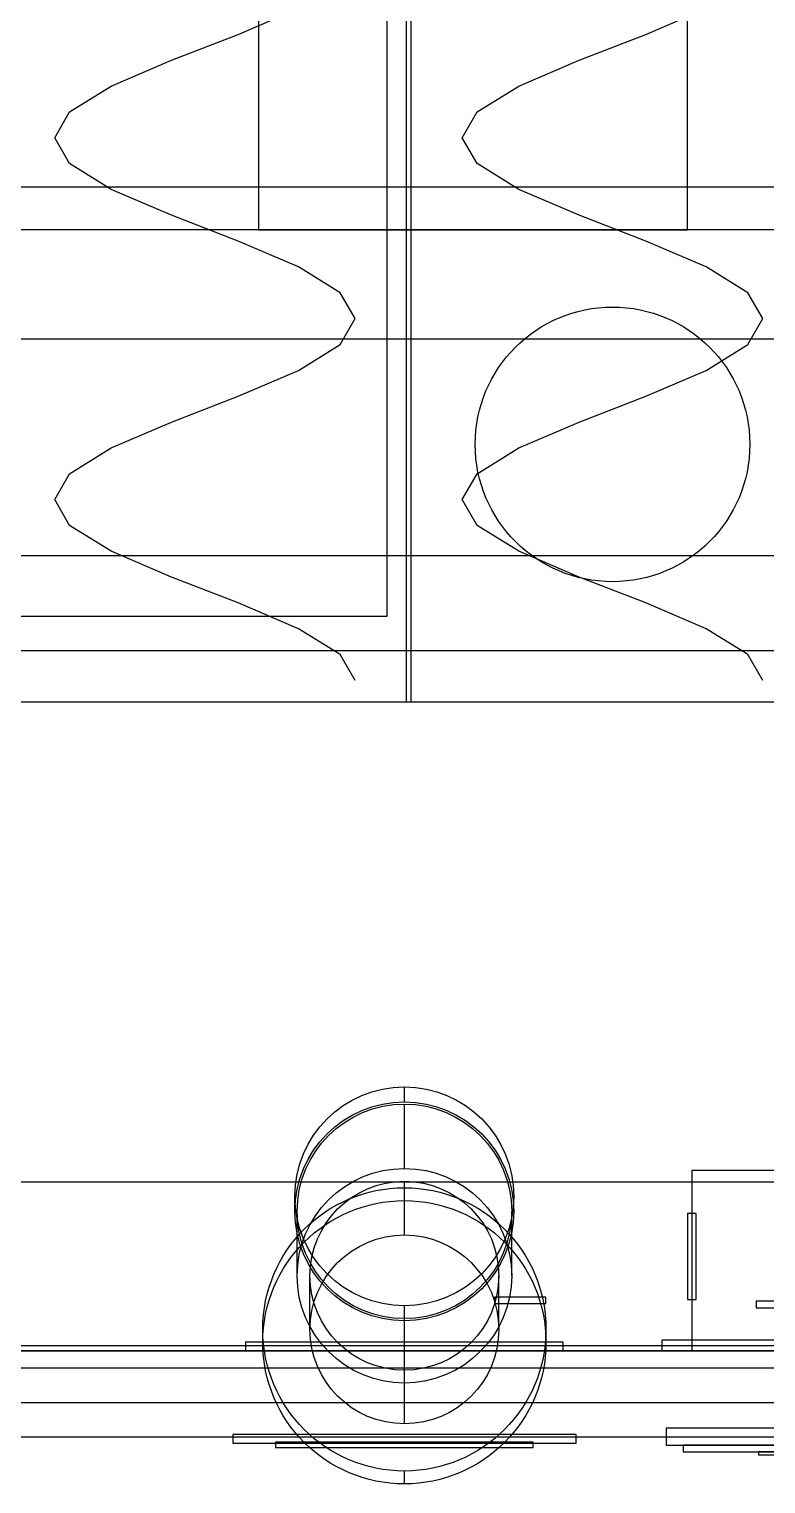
# Model space of a CAD drawing. Header units: metres. Extents: x -14 to 954, y -39 to 888.
# Drawn here: x 196.5 to 368.2, y -32.2 to 306.8 of the extents above; entities that cross this region are included whole.
import ezdxf

# ---------------------------------------------------------------- set-up
doc = ezdxf.new("R2010")
doc.units = ezdxf.units.M
for name, color, linetype in [('01_CHASIS_PTR_SOLDADO', 4, 'Continuous'), ('02_FORRO_EXTERIOR_LAMINA', 8, 'Continuous'), ('05_COMPRESOR_HERMETICO_BOWA', 3, 'Continuous'), ('07_CHAROLAS_Y_CANALES', 5, 'Continuous'), ('08_RESORTES_HELICOIDALES', 1, 'Continuous'), ('14_PUERTA_MARCO_ESTRUCTURAL', 4, 'Continuous'), ('14_VIDRIO_TEMPLADO_PANORAMICO', 8, 'Continuous'), ('15_ALTAVOZ_SPEAKER_POSTERIOR', 1, 'Continuous'), ('15_BEZEL_ALUMINIO_PANTALLA_10PULG', 7, 'Continuous'), ('15_GABINETE_POSTERIOR_CEREBRO', 6, 'Continuous'), ('15_PANTALLA_TOUCH_10PULG_SUPERIOR', 5, 'Continuous'), ('15_PCB_RASPBERRY_PI_Y_ESP32', 3, 'Continuous'), ('15_REJILLA_AUDIO_ALTAVOZ', 2, 'Continuous'), ('17_TOPPERS_COMIDA_CORRIDA_FITNESS', 1, 'Continuous'), ('18_BEBIDAS_AGUAS_REFRESCOS_CENTRO', 3, 'Continuous')]:
    doc.layers.add(name, color=color, linetype=linetype)

msp = doc.modelspace()

# ---------------------------------------------------------------- linework, layer by layer
at = {"layer": '01_CHASIS_PTR_SOLDADO'}
for p, q in [((250, 841.9), (250, 260)), ((250, 841.9, 38.1), (250, 260, 38.1)), ((350, 260), (350, 841.9)), ((350, 260, 38.1), (350, 841.9)), ((911.9, 260), (38.1, 260)), ((911.9, 260), (38.1, 260, 38.1)), ((911.9, 260, 434.6), (38.1, 260, 434.6)), ((911.9, 260, 434.6), (38.1, 260, 460)), ((250, 260), (350, 260)), ((250, 260, 38.1), (350, 260, 38.1)), ((250, 260), (250, 260, 38.1)), ((350, 260), (350, 260, 38.1)), ((38.1, 234.6), (911.9, 234.6)), ((38.1, 234.6, 38.1), (911.9, 234.6, 38.1)), ((38.1, 234.6, 434.6), (911.9, 234.6, 434.6)), ((38.1, 234.6, 460), (911.9, 234.6, 460)), ((911.9, 38.1), (38.1, 38.1)), ((911.9, 38.1), (38.1, 38.1, 38.1)), ((911.9, 38.1, 434.6), (38.1, 38.1, 434.6)), ((911.9, 38.1, 434.6), (38.1, 38.1, 460)), ((911.9, 38.1, 1791.9), (38.1, 38.1, 1791.9)), ((911.9, 38.1, 1791.9), (38.1, 38.1, 1830)), ((38.1, 0), (911.9, 0)), ((38.1, 0, 38.1), (911.9, 0, 38.1)), ((38.1, 0, 434.6), (911.9, 0, 434.6)), ((38.1, 0, 460), (911.9, 0, 460)), ((38.1, 0, 1791.9), (911.9, 0, 1791.9)), ((38.1, 0, 1830), (911.9, 0, 1830))]:
    msp.add_line(p, q, dxfattribs=at)
at = {"layer": '02_FORRO_EXTERIOR_LAMINA'}
for p, q in [((-1.21, -1.21, 1830), (951.21, -1.21, 1830)), ((-1.21, -1.21, 1831.21), (951.21, -1.21, 1831.21)), ((-1.21, -1.21, -1.21), (951.21, -1.21, -1.21)), ((-1.21, -1.21), (951.21, -1.21))]:
    msp.add_line(p, q, dxfattribs=at)
at = {"layer": '05_COMPRESOR_HERMETICO_BOWA'}
for p, q in [((80, 270, 38.1), (870, 270, 38.1)), ((80, 270, 44.1), (870, 270, 44.1))]:
    msp.add_line(p, q, dxfattribs=at)
at = {"layer": '07_CHAROLAS_Y_CANALES'}
for p, q in [((284.4, 800, 551.5), (284.4, 150, 551.5)), ((284.4, 800, 611.5), (284.4, 150, 611.5)), ((284.4, 800, 751.5), (284.4, 150, 751.5)), ((284.4, 800, 811.5), (284.4, 150, 811.5)), ((284.4, 800, 951.5), (284.4, 150, 951.5)), ((284.4, 800, 1011.5), (284.4, 150, 1011.5)), ((284.4, 800, 1151.5), (284.4, 150, 1151.5)), ((284.4, 800, 1211.5), (284.4, 150, 1211.5)), ((284.4, 800, 1351.5), (284.4, 150, 1351.5)), ((284.4, 800, 1411.5), (284.4, 150, 1411.5)), ((284.4, 800, 1551.5), (284.4, 150, 1551.5)), ((284.4, 800, 1611.5), (284.4, 150, 1611.5)), ((285.6, 150, 551.5), (285.6, 800, 551.5)), ((285.6, 150, 611.5), (285.6, 800, 551.5)), ((285.6, 150, 751.5), (285.6, 800, 751.5)), ((285.6, 150, 811.5), (285.6, 800, 751.5)), ((285.6, 150, 951.5), (285.6, 800, 951.5)), ((285.6, 150, 1011.5), (285.6, 800, 951.5)), ((285.6, 150, 1151.5), (285.6, 800, 1151.5)), ((285.6, 150, 1211.5), (285.6, 800, 1151.5)), ((285.6, 150, 1351.5), (285.6, 800, 1351.5)), ((285.6, 150, 1411.5), (285.6, 800, 1351.5)), ((285.6, 150, 1551.5), (285.6, 800, 1551.5)), ((285.6, 150, 1611.5), (285.6, 800, 1551.5)), ((950, 184, 530), (0, 184, 530)), ((950, 184, 530), (0, 184, 550)), ((950, 184, 730), (0, 184, 730)), ((950, 184, 730), (0, 184, 750)), ((950, 184, 930), (0, 184, 930)), ((950, 184, 930), (0, 184, 950)), ((950, 184, 1130), (0, 184, 1130)), ((950, 184, 1130), (0, 184, 1150)), ((950, 184, 1330), (0, 184, 1330)), ((950, 184, 1330), (0, 184, 1350)), ((950, 184, 1530), (0, 184, 1530)), ((950, 184, 1530), (0, 184, 1550)), ((0, 162, 530), (950, 162, 530)), ((0, 162, 550), (950, 162, 550)), ((0, 162, 730), (950, 162, 730)), ((0, 162, 750), (950, 162, 750)), ((0, 162, 930), (950, 162, 930)), ((0, 162, 950), (950, 162, 950)), ((0, 162, 1130), (950, 162, 1130)), ((0, 162, 1150), (950, 162, 1150)), ((0, 162, 1330), (950, 162, 1330)), ((0, 162, 1350), (950, 162, 1350)), ((0, 162, 1530), (950, 162, 1530)), ((0, 162, 1550), (950, 162, 1550)), ((0, 150, 550), (950, 150, 550)), ((0, 150, 551.5), (950, 150, 551.5)), ((0, 150, 750), (950, 150, 750)), ((0, 150, 751.5), (950, 150, 751.5)), ((0, 150, 950), (950, 150, 950)), ((0, 150, 951.5), (950, 150, 951.5)), ((0, 150, 1150), (950, 150, 1150)), ((0, 150, 1151.5), (950, 150, 1151.5)), ((0, 150, 1350), (950, 150, 1350)), ((0, 150, 1351.5), (950, 150, 1351.5)), ((0, 150, 1550), (950, 150, 1550)), ((0, 150, 1551.5), (950, 150, 1551.5)), ((284.4, 150, 551.5), (285.6, 150, 551.5)), ((284.4, 150, 611.5), (285.6, 150, 611.5)), ((284.4, 150, 551.5), (284.4, 150, 611.5)), ((284.4, 150, 751.5), (285.6, 150, 751.5)), ((284.4, 150, 811.5), (285.6, 150, 811.5)), ((284.4, 150, 751.5), (284.4, 150, 811.5)), ((284.4, 150, 951.5), (285.6, 150, 951.5)), ((284.4, 150, 1011.5), (285.6, 150, 1011.5)), ((284.4, 150, 951.5), (284.4, 150, 1011.5)), ((284.4, 150, 1151.5), (285.6, 150, 1151.5)), ((284.4, 150, 1211.5), (285.6, 150, 1211.5)), ((284.4, 150, 1151.5), (284.4, 150, 1211.5)), ((284.4, 150, 1351.5), (285.6, 150, 1351.5)), ((284.4, 150, 1411.5), (285.6, 150, 1411.5)), ((284.4, 150, 1351.5), (284.4, 150, 1411.5)), ((284.4, 150, 1551.5), (285.6, 150, 1551.5)), ((284.4, 150, 1611.5), (285.6, 150, 1611.5)), ((284.4, 150, 1551.5), (284.4, 150, 1611.5)), ((285.6, 150, 551.5), (285.6, 150, 611.5)), ((285.6, 150, 751.5), (285.6, 150, 811.5)), ((285.6, 150, 951.5), (285.6, 150, 1011.5)), ((285.6, 150, 1151.5), (285.6, 150, 1211.5)), ((285.6, 150, 1351.5), (285.6, 150, 1411.5)), ((285.6, 150, 1551.5), (285.6, 150, 1611.5))]:
    msp.add_line(p, q, dxfattribs=at)
at = {"layer": '08_RESORTES_HELICOIDALES'}
for p, q in [((245.29, 305.51, 554.88), (259.32, 311.53, 561.64)), ((245.29, 305.51, 754.88), (259.32, 311.53, 761.64)), ((245.29, 305.51, 954.88), (259.32, 311.53, 961.64)), ((245.29, 305.51, 1154.88), (259.32, 311.53, 1161.64)), ((245.29, 305.51, 1354.88), (259.32, 311.53, 1361.64)), ((245.29, 305.51, 1554.88), (259.32, 311.53, 1561.64)), ((340.29, 305.51, 554.88), (354.32, 311.53, 561.64)), ((340.29, 305.51, 754.88), (354.32, 311.53, 761.64)), ((340.29, 305.51, 954.88), (354.32, 311.53, 961.64)), ((340.29, 305.51, 1154.88), (354.32, 311.53, 1161.64)), ((340.29, 305.51, 1354.88), (354.32, 311.53, 1361.64)), ((340.29, 305.51, 1554.88), (354.32, 311.53, 1561.64)), ((229.71, 299.49, 554.88), (245.29, 305.51, 554.88)), ((229.71, 299.49, 754.88), (245.29, 305.51, 754.88)), ((229.71, 299.49, 954.88), (245.29, 305.51, 954.88)), ((229.71, 299.49, 1154.88), (245.29, 305.51, 1154.88)), ((229.71, 299.49, 1354.88), (245.29, 305.51, 1354.88)), ((229.71, 299.49, 1554.88), (245.29, 305.51, 1554.88)), ((324.71, 299.49, 554.88), (340.29, 305.51, 554.88)), ((324.71, 299.49, 754.88), (340.29, 305.51, 754.88)), ((324.71, 299.49, 954.88), (340.29, 305.51, 954.88)), ((324.71, 299.49, 1154.88), (340.29, 305.51, 1154.88)), ((324.71, 299.49, 1354.88), (340.29, 305.51, 1354.88)), ((324.71, 299.49, 1554.88), (340.29, 305.51, 1554.88)), ((215.68, 293.47, 561.64), (229.71, 299.49, 554.88)), ((215.68, 293.47, 761.64), (229.71, 299.49, 754.88)), ((215.68, 293.47, 961.64), (229.71, 299.49, 954.88)), ((215.68, 293.47, 1161.64), (229.71, 299.49, 1154.88)), ((215.68, 293.47, 1361.64), (229.71, 299.49, 1354.88)), ((215.68, 293.47, 1561.64), (229.71, 299.49, 1554.88)), ((310.68, 293.47, 561.64), (324.71, 299.49, 554.88)), ((310.68, 293.47, 761.64), (324.71, 299.49, 754.88)), ((310.68, 293.47, 961.64), (324.71, 299.49, 954.88)), ((310.68, 293.47, 1161.64), (324.71, 299.49, 1154.88)), ((310.68, 293.47, 1361.64), (324.71, 299.49, 1354.88)), ((310.68, 293.47, 1561.64), (324.71, 299.49, 1554.88)), ((205.97, 287.45, 573.81), (215.68, 293.47, 561.64)), ((205.97, 287.45, 773.81), (215.68, 293.47, 761.64)), ((205.97, 287.45, 973.81), (215.68, 293.47, 961.64)), ((205.97, 287.45, 1173.81), (215.68, 293.47, 1161.64)), ((205.97, 287.45, 1373.81), (215.68, 293.47, 1361.64)), ((205.97, 287.45, 1573.81), (215.68, 293.47, 1561.64)), ((300.97, 287.45, 573.81), (310.68, 293.47, 561.64)), ((300.97, 287.45, 773.81), (310.68, 293.47, 761.64)), ((300.97, 287.45, 973.81), (310.68, 293.47, 961.64)), ((300.97, 287.45, 1173.81), (310.68, 293.47, 1161.64)), ((300.97, 287.45, 1373.81), (310.68, 293.47, 1361.64)), ((300.97, 287.45, 1573.81), (310.68, 293.47, 1561.64)), ((202.5, 281.43, 589), (205.97, 287.45, 573.81)), ((202.5, 281.43, 789), (205.97, 287.45, 773.81)), ((202.5, 281.43, 989), (205.97, 287.45, 973.81)), ((202.5, 281.43, 1189), (205.97, 287.45, 1173.81)), ((202.5, 281.43, 1389), (205.97, 287.45, 1373.81)), ((202.5, 281.43, 1589), (205.97, 287.45, 1573.81)), ((297.5, 281.43, 589), (300.97, 287.45, 573.81)), ((297.5, 281.43, 789), (300.97, 287.45, 773.81)), ((297.5, 281.43, 989), (300.97, 287.45, 973.81)), ((297.5, 281.43, 1189), (300.97, 287.45, 1173.81)), ((297.5, 281.43, 1389), (300.97, 287.45, 1373.81)), ((297.5, 281.43, 1589), (300.97, 287.45, 1573.81)), ((205.97, 275.41, 604.19), (202.5, 281.43, 589)), ((205.97, 275.41, 804.19), (202.5, 281.43, 789)), ((205.97, 275.41, 1004.19), (202.5, 281.43, 989)), ((205.97, 275.41, 1204.19), (202.5, 281.43, 1189)), ((205.97, 275.41, 1404.19), (202.5, 281.43, 1389)), ((205.97, 275.41, 1604.19), (202.5, 281.43, 1589)), ((300.97, 275.41, 604.19), (297.5, 281.43, 589)), ((300.97, 275.41, 804.19), (297.5, 281.43, 789)), ((300.97, 275.41, 1004.19), (297.5, 281.43, 989)), ((300.97, 275.41, 1204.19), (297.5, 281.43, 1189)), ((300.97, 275.41, 1404.19), (297.5, 281.43, 1389)), ((300.97, 275.41, 1604.19), (297.5, 281.43, 1589)), ((215.68, 269.39, 616.36), (205.97, 275.41, 604.19)), ((215.68, 269.39, 816.36), (205.97, 275.41, 804.19)), ((215.68, 269.39, 1016.36), (205.97, 275.41, 1004.19)), ((215.68, 269.39, 1216.36), (205.97, 275.41, 1204.19)), ((215.68, 269.39, 1416.36), (205.97, 275.41, 1404.19)), ((215.68, 269.39, 1616.36), (205.97, 275.41, 1604.19)), ((310.68, 269.39, 616.36), (300.97, 275.41, 604.19)), ((310.68, 269.39, 816.36), (300.97, 275.41, 804.19)), ((310.68, 269.39, 1016.36), (300.97, 275.41, 1004.19)), ((310.68, 269.39, 1216.36), (300.97, 275.41, 1204.19)), ((310.68, 269.39, 1416.36), (300.97, 275.41, 1404.19)), ((310.68, 269.39, 1616.36), (300.97, 275.41, 1604.19)), ((229.71, 263.37, 623.12), (215.68, 269.39, 616.36)), ((229.71, 263.37, 823.12), (215.68, 269.39, 816.36)), ((229.71, 263.37, 1023.12), (215.68, 269.39, 1016.36)), ((229.71, 263.37, 1223.12), (215.68, 269.39, 1216.36)), ((229.71, 263.37, 1423.12), (215.68, 269.39, 1416.36)), ((229.71, 263.37, 1623.12), (215.68, 269.39, 1616.36)), ((324.71, 263.37, 623.12), (310.68, 269.39, 616.36)), ((324.71, 263.37, 823.12), (310.68, 269.39, 816.36)), ((324.71, 263.37, 1023.12), (310.68, 269.39, 1016.36)), ((324.71, 263.37, 1223.12), (310.68, 269.39, 1216.36)), ((324.71, 263.37, 1423.12), (310.68, 269.39, 1416.36)), ((324.71, 263.37, 1623.12), (310.68, 269.39, 1616.36)), ((245.29, 257.35, 623.12), (229.71, 263.37, 623.12)), ((245.29, 257.35, 823.12), (229.71, 263.37, 823.12)), ((245.29, 257.35, 1023.12), (229.71, 263.37, 1023.12)), ((245.29, 257.35, 1223.12), (229.71, 263.37, 1223.12)), ((245.29, 257.35, 1423.12), (229.71, 263.37, 1423.12)), ((245.29, 257.35, 1623.12), (229.71, 263.37, 1623.12)), ((340.29, 257.35, 623.12), (324.71, 263.37, 623.12)), ((340.29, 257.35, 823.12), (324.71, 263.37, 823.12)), ((340.29, 257.35, 1023.12), (324.71, 263.37, 1023.12)), ((340.29, 257.35, 1223.12), (324.71, 263.37, 1223.12)), ((340.29, 257.35, 1423.12), (324.71, 263.37, 1423.12)), ((340.29, 257.35, 1623.12), (324.71, 263.37, 1623.12)), ((259.32, 251.33, 616.36), (245.29, 257.35, 623.12)), ((259.32, 251.33, 816.36), (245.29, 257.35, 823.12)), ((259.32, 251.33, 1016.36), (245.29, 257.35, 1023.12)), ((259.32, 251.33, 1216.36), (245.29, 257.35, 1223.12)), ((259.32, 251.33, 1416.36), (245.29, 257.35, 1423.12)), ((259.32, 251.33, 1616.36), (245.29, 257.35, 1623.12)), ((354.32, 251.33, 616.36), (340.29, 257.35, 623.12)), ((354.32, 251.33, 816.36), (340.29, 257.35, 823.12)), ((354.32, 251.33, 1016.36), (340.29, 257.35, 1023.12)), ((354.32, 251.33, 1216.36), (340.29, 257.35, 1223.12)), ((354.32, 251.33, 1416.36), (340.29, 257.35, 1423.12)), ((354.32, 251.33, 1616.36), (340.29, 257.35, 1623.12)), ((269.03, 245.31, 604.19), (259.32, 251.33, 616.36)), ((269.03, 245.31, 804.19), (259.32, 251.33, 816.36)), ((269.03, 245.31, 1004.19), (259.32, 251.33, 1016.36)), ((269.03, 245.31, 1204.19), (259.32, 251.33, 1216.36)), ((269.03, 245.31, 1404.19), (259.32, 251.33, 1416.36)), ((269.03, 245.31, 1604.19), (259.32, 251.33, 1616.36)), ((364.03, 245.31, 604.19), (354.32, 251.33, 616.36)), ((364.03, 245.31, 804.19), (354.32, 251.33, 816.36)), ((364.03, 245.31, 1004.19), (354.32, 251.33, 1016.36)), ((364.03, 245.31, 1204.19), (354.32, 251.33, 1216.36)), ((364.03, 245.31, 1404.19), (354.32, 251.33, 1416.36)), ((364.03, 245.31, 1604.19), (354.32, 251.33, 1616.36)), ((272.5, 239.29, 589), (269.03, 245.31, 604.19)), ((272.5, 239.29, 789), (269.03, 245.31, 804.19)), ((272.5, 239.29, 989), (269.03, 245.31, 1004.19)), ((272.5, 239.29, 1189), (269.03, 245.31, 1204.19)), ((272.5, 239.29, 1389), (269.03, 245.31, 1404.19)), ((272.5, 239.29, 1589), (269.03, 245.31, 1604.19)), ((367.5, 239.29, 589), (364.03, 245.31, 604.19)), ((367.5, 239.29, 789), (364.03, 245.31, 804.19)), ((367.5, 239.29, 989), (364.03, 245.31, 1004.19)), ((367.5, 239.29, 1189), (364.03, 245.31, 1204.19)), ((367.5, 239.29, 1389), (364.03, 245.31, 1404.19)), ((367.5, 239.29, 1589), (364.03, 245.31, 1604.19)), ((269.03, 233.27, 573.81), (272.5, 239.29, 589)), ((269.03, 233.27, 773.81), (272.5, 239.29, 789)), ((269.03, 233.27, 973.81), (272.5, 239.29, 989)), ((269.03, 233.27, 1173.81), (272.5, 239.29, 1189)), ((269.03, 233.27, 1373.81), (272.5, 239.29, 1389)), ((269.03, 233.27, 1573.81), (272.5, 239.29, 1589)), ((364.03, 233.27, 573.81), (367.5, 239.29, 589)), ((364.03, 233.27, 773.81), (367.5, 239.29, 789)), ((364.03, 233.27, 973.81), (367.5, 239.29, 989)), ((364.03, 233.27, 1173.81), (367.5, 239.29, 1189)), ((364.03, 233.27, 1373.81), (367.5, 239.29, 1389)), ((364.03, 233.27, 1573.81), (367.5, 239.29, 1589)), ((259.32, 227.24, 561.64), (269.03, 233.27, 573.81)), ((259.32, 227.24, 761.64), (269.03, 233.27, 773.81)), ((259.32, 227.24, 961.64), (269.03, 233.27, 973.81)), ((259.32, 227.24, 1161.64), (269.03, 233.27, 1173.81)), ((259.32, 227.24, 1361.64), (269.03, 233.27, 1373.81)), ((259.32, 227.24, 1561.64), (269.03, 233.27, 1573.81)), ((354.32, 227.24, 561.64), (364.03, 233.27, 573.81)), ((354.32, 227.24, 761.64), (364.03, 233.27, 773.81)), ((354.32, 227.24, 961.64), (364.03, 233.27, 973.81)), ((354.32, 227.24, 1161.64), (364.03, 233.27, 1173.81)), ((354.32, 227.24, 1361.64), (364.03, 233.27, 1373.81)), ((354.32, 227.24, 1561.64), (364.03, 233.27, 1573.81)), ((245.29, 221.22, 554.88), (259.32, 227.24, 561.64)), ((245.29, 221.22, 754.88), (259.32, 227.24, 761.64)), ((245.29, 221.22, 954.88), (259.32, 227.24, 961.64)), ((245.29, 221.22, 1154.88), (259.32, 227.24, 1161.64)), ((245.29, 221.22, 1354.88), (259.32, 227.24, 1361.64)), ((245.29, 221.22, 1554.88), (259.32, 227.24, 1561.64)), ((340.29, 221.22, 554.88), (354.32, 227.24, 561.64)), ((340.29, 221.22, 754.88), (354.32, 227.24, 761.64)), ((340.29, 221.22, 954.88), (354.32, 227.24, 961.64)), ((340.29, 221.22, 1154.88), (354.32, 227.24, 1161.64)), ((340.29, 221.22, 1354.88), (354.32, 227.24, 1361.64)), ((340.29, 221.22, 1554.88), (354.32, 227.24, 1561.64)), ((229.71, 215.2, 554.88), (245.29, 221.22, 554.88)), ((229.71, 215.2, 754.88), (245.29, 221.22, 754.88)), ((229.71, 215.2, 954.88), (245.29, 221.22, 954.88)), ((229.71, 215.2, 1154.88), (245.29, 221.22, 1154.88)), ((229.71, 215.2, 1354.88), (245.29, 221.22, 1354.88)), ((229.71, 215.2, 1554.88), (245.29, 221.22, 1554.88)), ((324.71, 215.2, 554.88), (340.29, 221.22, 554.88)), ((324.71, 215.2, 754.88), (340.29, 221.22, 754.88)), ((324.71, 215.2, 954.88), (340.29, 221.22, 954.88)), ((324.71, 215.2, 1154.88), (340.29, 221.22, 1154.88)), ((324.71, 215.2, 1354.88), (340.29, 221.22, 1354.88)), ((324.71, 215.2, 1554.88), (340.29, 221.22, 1554.88)), ((215.68, 209.18, 561.64), (229.71, 215.2, 554.88)), ((215.68, 209.18, 761.64), (229.71, 215.2, 754.88)), ((215.68, 209.18, 961.64), (229.71, 215.2, 954.88)), ((215.68, 209.18, 1161.64), (229.71, 215.2, 1154.88)), ((215.68, 209.18, 1361.64), (229.71, 215.2, 1354.88)), ((215.68, 209.18, 1561.64), (229.71, 215.2, 1554.88)), ((310.68, 209.18, 561.64), (324.71, 215.2, 554.88)), ((310.68, 209.18, 761.64), (324.71, 215.2, 754.88)), ((310.68, 209.18, 961.64), (324.71, 215.2, 954.88)), ((310.68, 209.18, 1161.64), (324.71, 215.2, 1154.88)), ((310.68, 209.18, 1361.64), (324.71, 215.2, 1354.88)), ((310.68, 209.18, 1561.64), (324.71, 215.2, 1554.88)), ((205.97, 203.16, 573.81), (215.68, 209.18, 561.64)), ((205.97, 203.16, 773.81), (215.68, 209.18, 761.64)), ((205.97, 203.16, 973.81), (215.68, 209.18, 961.64)), ((205.97, 203.16, 1173.81), (215.68, 209.18, 1161.64)), ((205.97, 203.16, 1373.81), (215.68, 209.18, 1361.64)), ((205.97, 203.16, 1573.81), (215.68, 209.18, 1561.64)), ((300.97, 203.16, 573.81), (310.68, 209.18, 561.64)), ((300.97, 203.16, 773.81), (310.68, 209.18, 761.64)), ((300.97, 203.16, 973.81), (310.68, 209.18, 961.64)), ((300.97, 203.16, 1173.81), (310.68, 209.18, 1161.64)), ((300.97, 203.16, 1373.81), (310.68, 209.18, 1361.64)), ((300.97, 203.16, 1573.81), (310.68, 209.18, 1561.64)), ((202.5, 197.14, 589), (205.97, 203.16, 573.81)), ((202.5, 197.14, 789), (205.97, 203.16, 773.81)), ((202.5, 197.14, 989), (205.97, 203.16, 973.81)), ((202.5, 197.14, 1189), (205.97, 203.16, 1173.81)), ((202.5, 197.14, 1389), (205.97, 203.16, 1373.81)), ((202.5, 197.14, 1589), (205.97, 203.16, 1573.81)), ((297.5, 197.14, 589), (300.97, 203.16, 573.81)), ((297.5, 197.14, 789), (300.97, 203.16, 773.81)), ((297.5, 197.14, 989), (300.97, 203.16, 973.81)), ((297.5, 197.14, 1189), (300.97, 203.16, 1173.81)), ((297.5, 197.14, 1389), (300.97, 203.16, 1373.81)), ((297.5, 197.14, 1589), (300.97, 203.16, 1573.81)), ((205.97, 191.12, 604.19), (202.5, 197.14, 589)), ((205.97, 191.12, 804.19), (202.5, 197.14, 789)), ((205.97, 191.12, 1004.19), (202.5, 197.14, 989)), ((205.97, 191.12, 1204.19), (202.5, 197.14, 1189)), ((205.97, 191.12, 1404.19), (202.5, 197.14, 1389)), ((205.97, 191.12, 1604.19), (202.5, 197.14, 1589)), ((300.97, 191.12, 604.19), (297.5, 197.14, 589)), ((300.97, 191.12, 804.19), (297.5, 197.14, 789)), ((300.97, 191.12, 1004.19), (297.5, 197.14, 989)), ((300.97, 191.12, 1204.19), (297.5, 197.14, 1189)), ((300.97, 191.12, 1404.19), (297.5, 197.14, 1389)), ((300.97, 191.12, 1604.19), (297.5, 197.14, 1589)), ((215.68, 185.1, 616.36), (205.97, 191.12, 604.19)), ((215.68, 185.1, 816.36), (205.97, 191.12, 804.19)), ((215.68, 185.1, 1016.36), (205.97, 191.12, 1004.19)), ((215.68, 185.1, 1216.36), (205.97, 191.12, 1204.19)), ((215.68, 185.1, 1416.36), (205.97, 191.12, 1404.19)), ((215.68, 185.1, 1616.36), (205.97, 191.12, 1604.19)), ((310.68, 185.1, 616.36), (300.97, 191.12, 604.19)), ((310.68, 185.1, 816.36), (300.97, 191.12, 804.19)), ((310.68, 185.1, 1016.36), (300.97, 191.12, 1004.19)), ((310.68, 185.1, 1216.36), (300.97, 191.12, 1204.19)), ((310.68, 185.1, 1416.36), (300.97, 191.12, 1404.19)), ((310.68, 185.1, 1616.36), (300.97, 191.12, 1604.19)), ((229.71, 179.08, 623.12), (215.68, 185.1, 616.36)), ((229.71, 179.08, 823.12), (215.68, 185.1, 816.36)), ((229.71, 179.08, 1023.12), (215.68, 185.1, 1016.36)), ((229.71, 179.08, 1223.12), (215.68, 185.1, 1216.36)), ((229.71, 179.08, 1423.12), (215.68, 185.1, 1416.36)), ((229.71, 179.08, 1623.12), (215.68, 185.1, 1616.36)), ((324.71, 179.08, 623.12), (310.68, 185.1, 616.36)), ((324.71, 179.08, 823.12), (310.68, 185.1, 816.36)), ((324.71, 179.08, 1023.12), (310.68, 185.1, 1016.36)), ((324.71, 179.08, 1223.12), (310.68, 185.1, 1216.36)), ((324.71, 179.08, 1423.12), (310.68, 185.1, 1416.36)), ((324.71, 179.08, 1623.12), (310.68, 185.1, 1616.36)), ((245.29, 173.06, 623.12), (229.71, 179.08, 623.12)), ((245.29, 173.06, 823.12), (229.71, 179.08, 823.12)), ((245.29, 173.06, 1023.12), (229.71, 179.08, 1023.12)), ((245.29, 173.06, 1223.12), (229.71, 179.08, 1223.12)), ((245.29, 173.06, 1423.12), (229.71, 179.08, 1423.12)), ((245.29, 173.06, 1623.12), (229.71, 179.08, 1623.12)), ((340.29, 173.06, 623.12), (324.71, 179.08, 623.12)), ((340.29, 173.06, 823.12), (324.71, 179.08, 823.12)), ((340.29, 173.06, 1023.12), (324.71, 179.08, 1023.12)), ((340.29, 173.06, 1223.12), (324.71, 179.08, 1223.12)), ((340.29, 173.06, 1423.12), (324.71, 179.08, 1423.12)), ((340.29, 173.06, 1623.12), (324.71, 179.08, 1623.12)), ((259.32, 167.04, 616.36), (245.29, 173.06, 623.12)), ((259.32, 167.04, 816.36), (245.29, 173.06, 823.12)), ((259.32, 167.04, 1016.36), (245.29, 173.06, 1023.12)), ((259.32, 167.04, 1216.36), (245.29, 173.06, 1223.12)), ((259.32, 167.04, 1416.36), (245.29, 173.06, 1423.12)), ((259.32, 167.04, 1616.36), (245.29, 173.06, 1623.12)), ((354.32, 167.04, 616.36), (340.29, 173.06, 623.12)), ((354.32, 167.04, 816.36), (340.29, 173.06, 823.12)), ((354.32, 167.04, 1016.36), (340.29, 173.06, 1023.12)), ((354.32, 167.04, 1216.36), (340.29, 173.06, 1223.12)), ((354.32, 167.04, 1416.36), (340.29, 173.06, 1423.12)), ((354.32, 167.04, 1616.36), (340.29, 173.06, 1623.12)), ((269.03, 161.02, 604.19), (259.32, 167.04, 616.36)), ((269.03, 161.02, 804.19), (259.32, 167.04, 816.36)), ((269.03, 161.02, 1004.19), (259.32, 167.04, 1016.36)), ((269.03, 161.02, 1204.19), (259.32, 167.04, 1216.36)), ((269.03, 161.02, 1404.19), (259.32, 167.04, 1416.36)), ((269.03, 161.02, 1604.19), (259.32, 167.04, 1616.36)), ((364.03, 161.02, 604.19), (354.32, 167.04, 616.36)), ((364.03, 161.02, 804.19), (354.32, 167.04, 816.36)), ((364.03, 161.02, 1004.19), (354.32, 167.04, 1016.36)), ((364.03, 161.02, 1204.19), (354.32, 167.04, 1216.36)), ((364.03, 161.02, 1404.19), (354.32, 167.04, 1416.36)), ((364.03, 161.02, 1604.19), (354.32, 167.04, 1616.36)), ((272.5, 155, 589), (269.03, 161.02, 604.19)), ((272.5, 155, 789), (269.03, 161.02, 804.19)), ((272.5, 155, 989), (269.03, 161.02, 1004.19)), ((272.5, 155, 1189), (269.03, 161.02, 1204.19)), ((272.5, 155, 1389), (269.03, 161.02, 1404.19)), ((272.5, 155, 1589), (269.03, 161.02, 1604.19)), ((367.5, 155, 589), (364.03, 161.02, 604.19)), ((367.5, 155, 789), (364.03, 161.02, 804.19)), ((367.5, 155, 989), (364.03, 161.02, 1004.19)), ((367.5, 155, 1189), (364.03, 161.02, 1204.19)), ((367.5, 155, 1389), (364.03, 161.02, 1404.19)), ((367.5, 155, 1589), (364.03, 161.02, 1604.19))]:
    msp.add_line(p, q, dxfattribs=at)
at = {"layer": '14_PUERTA_MARCO_ESTRUCTURAL'}
for p, q in [((880, -1.21, 460), (70, -1.21, 460)), ((880, -1.21, 460), (70, -1.21, 530)), ((880, -1.21, 1560), (70, -1.21, 1560)), ((880, -1.21, 1560), (70, -1.21, 1830)), ((70, -21.21, 460), (880, -21.21, 460)), ((70, -21.21, 530), (880, -21.21, 530)), ((70, -21.21, 1560), (880, -21.21, 1560)), ((70, -21.21, 1830), (880, -21.21, 1830))]:
    msp.add_line(p, q, dxfattribs=at)
at = {"layer": '14_VIDRIO_TEMPLADO_PANORAMICO'}
for p, q in [((880, -5.21, 530), (70, -5.21, 530)), ((880, -5.21, 530), (70, -5.21, 1560)), ((70, -13.21, 530), (880, -13.21, 530)), ((70, -13.21, 1560), (880, -13.21, 1560))]:
    msp.add_line(p, q, dxfattribs=at)
at = {"layer": '15_ALTAVOZ_SPEAKER_POSTERIOR'}
for p, q in [((284, 56.79, 1695), (284, 60.29, 1695)), ((284, 41.29, 1695), (284, 56.29, 1695)), ((284, 25.79, 1695), (284, 38.29, 1695)), ((258.5, 31.29, 1695), (258.5, 34.79, 1695)), ((284, 33.79, 1695), (284, 36.79, 1695)), ((309.5, 31.29, 1695), (309.5, 34.79, 1695)), ((259, 16.29, 1695), (259, 31.29, 1695)), ((309, 16.29, 1695), (309, 31.29, 1695)), ((262, 3.79, 1695), (262, 16.29, 1695)), ((306, 3.79, 1695), (306, 16.29, 1695)), ((317, 11.29, 1688), (305, 11.29, 1688)), ((305, 11.29, 1688), (305, 9.79, 1688)), ((317, 11.29, 1688), (305, 11.29, 1702)), ((305, 11.29, 1702), (305, 9.79, 1702)), ((305, 11.29, 1688), (305, 11.29, 1702)), ((317, 9.79, 1688), (317, 11.29, 1688)), ((317, 9.79, 1702), (317, 11.29, 1688)), ((317, 11.29, 1688), (317, 11.29, 1688)), ((284, 5.79, 1695), (284, 9.29, 1695)), ((305, 9.79, 1688), (317, 9.79, 1688)), ((305, 9.79, 1702), (317, 9.79, 1702)), ((305, 9.79, 1688), (305, 9.79, 1702)), ((317, 9.79, 1688), (317, 9.79, 1702)), ((251, 0.79, 1695), (251, 3.79, 1695)), ((284, -8.71, 1695), (284, 6.29, 1695)), ((317, 0.79, 1695), (317, 3.79, 1695)), ((321, 0.79, 1658), (247, 0.79, 1658)), ((247, 0.79, 1658), (247, -1.21, 1658)), ((321, 0.79, 1658), (247, 0.79, 1732)), ((247, 0.79, 1732), (247, -1.21, 1732)), ((247, 0.79, 1658), (247, 0.79, 1732)), ((321, -1.21, 1658), (321, 0.79, 1658)), ((321, -1.21, 1732), (321, 0.79, 1658)), ((321, 0.79, 1658), (321, 0.79, 1658)), ((247, -1.21, 1658), (321, -1.21, 1658)), ((247, -1.21, 1732), (321, -1.21, 1732)), ((247, -1.21, 1658), (247, -1.21, 1732)), ((321, -1.21, 1658), (321, -1.21, 1732)), ((284, -18.21, 1695), (284, -5.71, 1695)), ((284, -32.21, 1695), (284, -29.21, 1695))]:
    msp.add_line(p, q, dxfattribs=at)
for centre, radius in [((284, 34.79, 1695), 25.5), ((284, 31.29, 1695), 25.5), ((284, 31.29, 1695), 25), ((284, 16.29, 1695), 25), ((284, 16.29, 1695), 22), ((284, 3.79, 1695), 33), ((284, 0.79, 1695), 33), ((284, 3.79, 1695), 22)]:
    msp.add_circle(centre, radius, dxfattribs=at)
at = {"layer": '15_BEZEL_ALUMINIO_PANTALLA_10PULG'}
for p, q in [((605, -19.21, 1607), (345, -19.21, 1607)), ((345, -19.21, 1607), (345, -23.21, 1607)), ((605, -19.21, 1607), (345, -19.21, 1783)), ((345, -19.21, 1783), (345, -23.21, 1783)), ((345, -19.21, 1607), (345, -19.21, 1783)), ((345, -23.21, 1607), (605, -23.21, 1607)), ((345, -23.21, 1783), (605, -23.21, 1783)), ((345, -23.21, 1607), (345, -23.21, 1783))]:
    msp.add_line(p, q, dxfattribs=at)
at = {"layer": '15_GABINETE_POSTERIOR_CEREBRO'}
for p, q in [((599, 40.79, 1614), (351, 40.79, 1614)), ((351, 40.79, 1614), (351, -1.21, 1614)), ((599, 40.79, 1614), (351, 40.79, 1776)), ((351, 40.79, 1776), (351, -1.21, 1776)), ((351, 40.79, 1614), (351, 40.79, 1776)), ((352, 30.79, 1654), (350, 30.79, 1654)), ((350, 30.79, 1654), (350, 10.79, 1654)), ((352, 30.79, 1654), (350, 30.79, 1658.5)), ((350, 30.79, 1658.5), (350, 10.79, 1658.5)), ((350, 30.79, 1654), (350, 30.79, 1658.5)), ((352, 30.79, 1676), (350, 30.79, 1676)), ((350, 30.79, 1676), (350, 10.79, 1676)), ((352, 30.79, 1676), (350, 30.79, 1680.5)), ((350, 30.79, 1680.5), (350, 10.79, 1680.5)), ((350, 30.79, 1676), (350, 30.79, 1680.5)), ((352, 30.79, 1698), (350, 30.79, 1698)), ((350, 30.79, 1698), (350, 10.79, 1698)), ((352, 30.79, 1698), (350, 30.79, 1702.5)), ((350, 30.79, 1702.5), (350, 10.79, 1702.5)), ((350, 30.79, 1698), (350, 30.79, 1702.5)), ((352, 30.79, 1720), (350, 30.79, 1720)), ((350, 30.79, 1720), (350, 10.79, 1720)), ((352, 30.79, 1720), (350, 30.79, 1724.5)), ((350, 30.79, 1724.5), (350, 10.79, 1724.5)), ((350, 30.79, 1720), (350, 30.79, 1724.5)), ((352, 10.79, 1654), (352, 30.79, 1654)), ((352, 10.79, 1658.5), (352, 30.79, 1654)), ((352, 30.79, 1654), (352, 30.79, 1654)), ((352, 10.79, 1676), (352, 30.79, 1676)), ((352, 10.79, 1680.5), (352, 30.79, 1676)), ((352, 30.79, 1676), (352, 30.79, 1676)), ((352, 10.79, 1698), (352, 30.79, 1698)), ((352, 10.79, 1702.5), (352, 30.79, 1698)), ((352, 30.79, 1698), (352, 30.79, 1698)), ((352, 10.79, 1720), (352, 30.79, 1720)), ((352, 10.79, 1724.5), (352, 30.79, 1720)), ((352, 30.79, 1720), (352, 30.79, 1720)), ((350, 10.79, 1654), (352, 10.79, 1654)), ((350, 10.79, 1658.5), (352, 10.79, 1658.5)), ((350, 10.79, 1654), (350, 10.79, 1658.5)), ((350, 10.79, 1676), (352, 10.79, 1676)), ((350, 10.79, 1680.5), (352, 10.79, 1680.5)), ((350, 10.79, 1676), (350, 10.79, 1680.5)), ((350, 10.79, 1698), (352, 10.79, 1698)), ((350, 10.79, 1702.5), (352, 10.79, 1702.5)), ((350, 10.79, 1698), (350, 10.79, 1702.5)), ((350, 10.79, 1720), (352, 10.79, 1720)), ((350, 10.79, 1724.5), (352, 10.79, 1724.5)), ((350, 10.79, 1720), (350, 10.79, 1724.5)), ((352, 10.79, 1654), (352, 10.79, 1658.5)), ((352, 10.79, 1676), (352, 10.79, 1680.5)), ((352, 10.79, 1698), (352, 10.79, 1702.5)), ((352, 10.79, 1720), (352, 10.79, 1724.5)), ((606, 1.29, 1607), (344, 1.29, 1607)), ((344, 1.29, 1607), (344, -1.21, 1607)), ((606, 1.29, 1607), (344, 1.29, 1783)), ((344, 1.29, 1783), (344, -1.21, 1783)), ((344, 1.29, 1607), (344, 1.29, 1783)), ((344, -1.21, 1607), (606, -1.21, 1607)), ((344, -1.21, 1783), (606, -1.21, 1783)), ((344, -1.21, 1607), (344, -1.21, 1783)), ((351, -1.21, 1614), (599, -1.21, 1614)), ((351, -1.21, 1776), (599, -1.21, 1776)), ((351, -1.21, 1614), (351, -1.21, 1776))]:
    msp.add_line(p, q, dxfattribs=at)
at = {"layer": '15_PANTALLA_TOUCH_10PULG_SUPERIOR'}
for p, q in [((601, -23.21, 1611), (349, -23.21, 1611)), ((349, -23.21, 1611), (349, -24.71, 1611)), ((601, -23.21, 1611), (349, -23.21, 1779)), ((349, -23.21, 1779), (349, -24.71, 1779)), ((349, -23.21, 1611), (349, -23.21, 1779)), ((349, -24.71, 1611), (601, -24.71, 1611)), ((349, -24.71, 1779), (601, -24.71, 1779)), ((349, -24.71, 1611), (349, -24.71, 1779)), ((583.5, -24.71, 1627), (366.5, -24.71, 1627)), ((366.5, -24.71, 1627), (366.5, -25.41, 1627)), ((583.5, -24.71, 1627), (366.5, -24.71, 1763)), ((366.5, -24.71, 1763), (366.5, -25.41, 1763)), ((366.5, -24.71, 1627), (366.5, -24.71, 1763)), ((366.5, -25.41, 1627), (583.5, -25.41, 1627)), ((366.5, -25.41, 1763), (583.5, -25.41, 1763)), ((366.5, -25.41, 1627), (366.5, -25.41, 1763))]:
    msp.add_line(p, q, dxfattribs=at)
at = {"layer": '15_PCB_RASPBERRY_PI_Y_ESP32'}
for p, q in [((451, 10.39, 1667), (366, 10.39, 1667)), ((366, 10.39, 1667), (366, 8.79, 1667)), ((451, 10.39, 1667), (366, 10.39, 1723)), ((366, 10.39, 1723), (366, 8.79, 1723)), ((366, 10.39, 1667), (366, 10.39, 1723)), ((366, 8.79, 1667), (451, 8.79, 1667)), ((366, 8.79, 1723), (451, 8.79, 1723)), ((366, 8.79, 1667), (366, 8.79, 1723))]:
    msp.add_line(p, q, dxfattribs=at)
at = {"layer": '15_REJILLA_AUDIO_ALTAVOZ'}
for p, q in [((324, -20.71, 1655), (244, -20.71, 1655)), ((244, -20.71, 1655), (244, -22.71, 1655)), ((324, -20.71, 1655), (244, -20.71, 1735)), ((244, -20.71, 1735), (244, -22.71, 1735)), ((244, -20.71, 1655), (244, -20.71, 1735)), ((244, -22.71, 1655), (324, -22.71, 1655)), ((244, -22.71, 1735), (324, -22.71, 1735)), ((244, -22.71, 1655), (244, -22.71, 1735)), ((314, -22.51, 1667), (254, -22.51, 1667)), ((254, -22.51, 1667), (254, -23.71, 1667)), ((314, -22.51, 1667), (254, -22.51, 1671.5)), ((254, -22.51, 1671.5), (254, -23.71, 1671.5)), ((254, -22.51, 1667), (254, -22.51, 1671.5)), ((314, -22.51, 1680), (254, -22.51, 1680)), ((254, -22.51, 1680), (254, -23.71, 1680)), ((314, -22.51, 1680), (254, -22.51, 1684.5)), ((254, -22.51, 1684.5), (254, -23.71, 1684.5)), ((254, -22.51, 1680), (254, -22.51, 1684.5)), ((314, -22.51, 1693), (254, -22.51, 1693)), ((254, -22.51, 1693), (254, -23.71, 1693)), ((314, -22.51, 1693), (254, -22.51, 1697.5)), ((254, -22.51, 1697.5), (254, -23.71, 1697.5)), ((254, -22.51, 1693), (254, -22.51, 1697.5)), ((314, -22.51, 1706), (254, -22.51, 1706)), ((254, -22.51, 1706), (254, -23.71, 1706)), ((314, -22.51, 1706), (254, -22.51, 1710.5)), ((254, -22.51, 1710.5), (254, -23.71, 1710.5)), ((254, -22.51, 1706), (254, -22.51, 1710.5)), ((314, -22.51, 1719), (254, -22.51, 1719)), ((254, -22.51, 1719), (254, -23.71, 1719)), ((314, -22.51, 1719), (254, -22.51, 1723.5)), ((254, -22.51, 1723.5), (254, -23.71, 1723.5)), ((254, -22.51, 1719), (254, -22.51, 1723.5)), ((254, -23.71, 1667), (314, -23.71, 1667)), ((254, -23.71, 1671.5), (314, -23.71, 1671.5)), ((254, -23.71, 1667), (254, -23.71, 1671.5)), ((254, -23.71, 1680), (314, -23.71, 1680)), ((254, -23.71, 1684.5), (314, -23.71, 1684.5)), ((254, -23.71, 1680), (254, -23.71, 1684.5)), ((254, -23.71, 1693), (314, -23.71, 1693)), ((254, -23.71, 1697.5), (314, -23.71, 1697.5)), ((254, -23.71, 1693), (254, -23.71, 1697.5)), ((254, -23.71, 1706), (314, -23.71, 1706)), ((254, -23.71, 1710.5), (314, -23.71, 1710.5)), ((254, -23.71, 1706), (254, -23.71, 1710.5)), ((254, -23.71, 1719), (314, -23.71, 1719)), ((254, -23.71, 1723.5), (314, -23.71, 1723.5)), ((254, -23.71, 1719), (254, -23.71, 1723.5)), ((314, -23.71, 1667), (314, -22.51, 1667)), ((314, -23.71, 1671.5), (314, -22.51, 1667)), ((314, -22.51, 1667), (314, -22.51, 1667)), ((314, -23.71, 1680), (314, -22.51, 1680)), ((314, -23.71, 1684.5), (314, -22.51, 1680)), ((314, -22.51, 1680), (314, -22.51, 1680)), ((314, -23.71, 1693), (314, -22.51, 1693)), ((314, -23.71, 1697.5), (314, -22.51, 1693)), ((314, -22.51, 1693), (314, -22.51, 1693)), ((314, -23.71, 1706), (314, -22.51, 1706)), ((314, -23.71, 1710.5), (314, -22.51, 1706)), ((314, -22.51, 1706), (314, -22.51, 1706)), ((314, -23.71, 1719), (314, -22.51, 1719)), ((314, -23.71, 1723.5), (314, -22.51, 1719)), ((314, -22.51, 1719), (314, -22.51, 1719)), ((314, -23.71, 1667), (314, -23.71, 1671.5)), ((314, -23.71, 1680), (314, -23.71, 1684.5)), ((314, -23.71, 1693), (314, -23.71, 1697.5)), ((314, -23.71, 1706), (314, -23.71, 1710.5)), ((314, -23.71, 1719), (314, -23.71, 1723.5)), ((324, -22.71, 1655), (324, -20.71, 1655)), ((324, -22.71, 1735), (324, -20.71, 1655)), ((324, -20.71, 1655), (324, -20.71, 1655)), ((324, -22.71, 1655), (324, -22.71, 1735))]:
    msp.add_line(p, q, dxfattribs=at)
at = {"layer": '17_TOPPERS_COMIDA_CORRIDA_FITNESS'}
for p, q in [((280, 170, 553), (280, 410, 553)), ((280, 170, 608), (280, 410, 553)), ((280, 170, 753), (280, 410, 753)), ((280, 170, 808), (280, 410, 753)), ((280, 170, 953), (280, 410, 953)), ((280, 170, 1008), (280, 410, 953)), ((280, 170, 1153), (280, 410, 1153)), ((280, 170, 1208), (280, 410, 1153)), ((280, 170, 1353), (280, 410, 1353)), ((280, 170, 1408), (280, 410, 1353)), ((280, 170, 1553), (280, 410, 1553)), ((280, 170, 1608), (280, 410, 1553)), ((100, 170, 553), (280, 170, 553)), ((100, 170, 608), (280, 170, 608)), ((100, 170, 753), (280, 170, 753)), ((100, 170, 808), (280, 170, 808)), ((100, 170, 953), (280, 170, 953)), ((100, 170, 1008), (280, 170, 1008)), ((100, 170, 1153), (280, 170, 1153)), ((100, 170, 1208), (280, 170, 1208)), ((100, 170, 1353), (280, 170, 1353)), ((100, 170, 1408), (280, 170, 1408)), ((100, 170, 1553), (280, 170, 1553)), ((100, 170, 1608), (280, 170, 1608)), ((280, 170, 553), (280, 170, 608)), ((280, 170, 753), (280, 170, 808)), ((280, 170, 953), (280, 170, 1008)), ((280, 170, 1153), (280, 170, 1208)), ((280, 170, 1353), (280, 170, 1408)), ((280, 170, 1553), (280, 170, 1608))]:
    msp.add_line(p, q, dxfattribs=at)
at = {"layer": '18_BEBIDAS_AGUAS_REFRESCOS_CENTRO'}
for p, q in [((332.5, 242, 553), (332.5, 242, 710)), ((332.5, 242, 753), (332.5, 242, 910)), ((332.5, 242, 953), (332.5, 242, 1110)), ((332.5, 242, 1153), (332.5, 242, 1310)), ((332.5, 242, 1353), (332.5, 242, 1510)), ((332.5, 242, 1553), (332.5, 242, 1710)), ((300.5, 210, 553), (300.5, 210, 710)), ((300.5, 210, 753), (300.5, 210, 910)), ((300.5, 210, 953), (300.5, 210, 1110)), ((300.5, 210, 1153), (300.5, 210, 1310)), ((300.5, 210, 1353), (300.5, 210, 1510)), ((300.5, 210, 1553), (300.5, 210, 1710)), ((364.5, 210, 553), (364.5, 210, 710)), ((364.5, 210, 753), (364.5, 210, 910)), ((364.5, 210, 953), (364.5, 210, 1110)), ((364.5, 210, 1153), (364.5, 210, 1310)), ((364.5, 210, 1353), (364.5, 210, 1510)), ((364.5, 210, 1553), (364.5, 210, 1710)), ((332.5, 178, 553), (332.5, 178, 710)), ((332.5, 178, 753), (332.5, 178, 910)), ((332.5, 178, 953), (332.5, 178, 1110)), ((332.5, 178, 1153), (332.5, 178, 1310)), ((332.5, 178, 1353), (332.5, 178, 1510)), ((332.5, 178, 1553), (332.5, 178, 1710))]:
    msp.add_line(p, q, dxfattribs=at)
for centre in [(332.5, 210, 553), (332.5, 210, 710), (332.5, 210, 753), (332.5, 210, 910), (332.5, 210, 953), (332.5, 210, 1110), (332.5, 210, 1153), (332.5, 210, 1310), (332.5, 210, 1353), (332.5, 210, 1510), (332.5, 210, 1553), (332.5, 210, 1710)]:
    msp.add_circle(centre, 32, dxfattribs=at)

doc.saveas('drawing.dxf')
